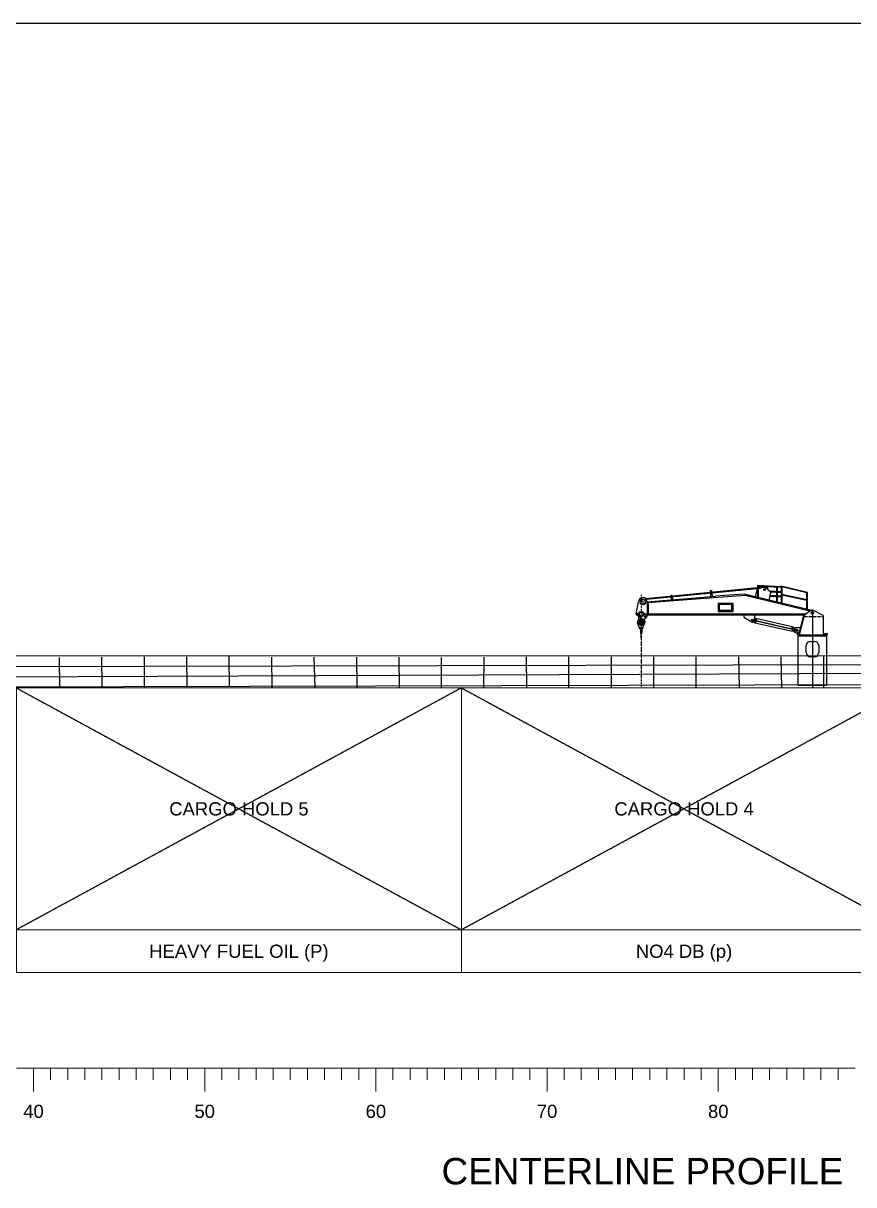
# Model space of a CAD drawing. Header units: millimetres. Extents: x -7277357 to 14022354, y -2768861 to 8298078.
# Drawn here: x -3480831 to 400459, y 2872280 to 8298078 of the extents above; entities that cross this region are included whole.
import ezdxf
from ezdxf.enums import TextEntityAlignment as Align

# ---------------------------------------------------------------- set-up
doc = ezdxf.new("R2010")
doc.units = ezdxf.units.MM
doc.header["$LTSCALE"] = 10
for name, pattern in [('CENTER2', [1.125, 0.75, -0.125, 0.125, -0.125]), ('CENTERX2', [4, 2.5, -0.5, 0.5, -0.5]), ('DASHDOT', [25.4, 12.7, -6.35, 0, -6.35]), ('DASHDOT2', [0.5, 0.25, -0.125, 0, -0.125]), ('DASHED', [0.75, 0.5, -0.25]), ('PHANTOM', [2.5, 1.25, -0.25, 0.25, -0.25, 0.25, -0.25])]:
    doc.linetypes.add(name, pattern=pattern)
for name, color, linetype in [('11', 7, 'Continuous'), ('62', 7, 'Continuous'), ('CRANE', 7, 'Continuous')]:
    doc.layers.add(name, color=color, linetype=linetype)
doc.styles.get("Standard").update_dxf_attribs({"font": 'arial.ttf'})

# ---------------------------------------------------------------- blocks, each defined once
blk = doc.blocks.new('CRANE_PROF')
at = {"layer": '62', "color": 3}
blk.add_line((-602, 2377), (-599, 2379), dxfattribs=at)
for points in [[(-816, 2634), (-816, 2659), (-996, 2659)], [(-996, 2654), (-821, 2654), (-821, 2634)], [(-599, 2383), (-674, 2491), (-679, 2488)]]:
    blk.add_lwpolyline(points, dxfattribs=at)
at = {"layer": 'CRANE', "color": 3}
for p, q in [((-2400, 4567), (-7781, 4038)), ((-7760, 4015), (-2427, 4540)), ((-4760, 4427), (-4710, 4431)), ((-4737, 4141), (-4760, 4427)), ((-4710, 4431), (-4687, 4144)), ((-2574, 4484), (-2668, 4126)), ((-2323, 4557), (-2574, 4484)), ((-1465, 4593), (-2561, 4652)), ((-2561, 4652), (-2561, 4100)), ((-1464, 4561), (-2529, 4618)), ((-2529, 4618), (-2529, 4092)), ((-1941, 4332), (-2130, 4510)), ((-1464, 4360), (-2002, 4390)), ((-1966, 4356), (-1464, 4329)), ((-1665, 3885), (-1665, 4572)), ((-1645, 4571), (-1645, 3880)), ((-226, 4336), (-1464, 4630)), ((-1464, 4630), (-1464, 3837)), ((-258, 4311), (-1432, 4589)), ((-1432, 4589), (-1432, 3829)), ((-8231, 3334), (-8119, 3893)), ((-3138, 4187), (-7719, 3843)), ((-7719, 3893), (-4527, 4154)), ((-7719, 3893), (-7719, 3274)), ((-7669, 3846), (-7669, 3322)), ((-6554, 4187), (-6604, 4183)), ((-6586, 3961), (-6604, 4183)), ((-6554, 4187), (-6536, 3964)), ((-117, 3457), (-3138, 4187)), ((-2025, 3971), (-1941, 4332)), ((-1982, 4156), (-1464, 4128)), ((-1464, 4160), (-1975, 4188)), ((-258, 3983), (-1432, 4242)), ((-258, 3951), (-1432, 4209)), ((-258, 3547), (-258, 4311)), ((-226, 3539), (-226, 4336)), ((-7919, 3075), (-8211, 3284)), ((-303, 3322), (-7919, 3322)), ((-7919, 3322), (-7919, 3275)), ((-372, 3272), (-7919, 3275)), ((-2687, 3080), (-2687, 3272)), ((-412, 3272), (-644, 2361)), ((-390, 3259), (-618, 2361)), ((-117, 3457), (-390, 3259)), ((508, 3261), (91, 3473)), ((-8099, 3040), (-8166, 3009)), ((-8166, 3009), (-8166, 2909)), ((-8049, 2609), (-8166, 2909)), ((-8127, 3224), (-8127, 3027)), ((-8116, 3032), (-8116, 3216)), ((-7899, 3065), (-8099, 3065)), ((-8099, 3065), (-8099, 3040)), ((-8099, 3040), (-7899, 3040)), ((-7949, 2609), (-7831, 2909)), ((-7899, 3040), (-7899, 3065)), ((-7831, 3009), (-7899, 3040)), ((-7874, 3080), (-7882, 3032)), ((-7873, 3028), (-7863, 3082)), ((-7831, 3009), (-7831, 2909)), ((-2674, 2949), (-2733, 2963)), ((-2646, 3069), (-2686, 3079)), ((-2686, 2900), (-2674, 2949)), ((-931, 2511), (-2686, 2900)), ((-2617, 3113), (-2669, 2896)), ((-2634, 3118), (-2646, 3069)), ((-882, 2717), (-2634, 3117)), ((-906, 2723), (-956, 2516)), ((-894, 2669), (-882, 2717)), ((-400, 3195), (-425, 3195)), ((-7949, 2609), (-8049, 2609)), ((-8024, 2609), (-8024, 2497)), ((-7974, 2609), (-7974, 2497)), ((-920, 2559), (-931, 2511)), ((-866, 2547), (-920, 2559)), ((-832, 2654), (-894, 2669)), ((-746, 2689), (-560, 2689)), ((-746, 2445), (-623, 2445)), ((-696, 2361), (-696, 2445)), ((-696, 2361), (699, 2361)), ((-665, 0), (-665, 2359)), ((-665, 2300), (668, 2300)), ((668, 2361), (668, 0)), ((-292, 1527), (-292, 1848)), ((-92, 2048), (95, 2048)), ((295, 1848), (295, 1527)), ((95, 1327), (-92, 1327)), ((-665, 0), (668, 0)), ((-600, 0), (520, 0))]:
    blk.add_line(p, q, dxfattribs=at)
at = {"layer": 'CRANE', "color": 3, "linetype": 'DASHDOT2'}
blk.add_line((-7999, 4220), (-7999, -55), dxfattribs=at)
at = {"layer": 'CRANE', "color": 3, "linetype": 'PHANTOM'}
for p, q in [((-83, 3387), (87, 3387)), ((0, 3294), (0, 3544)), ((-7859, 2909), (-8134, 2909)), ((-7999, 2226), (-7999, 3167))]:
    blk.add_line(p, q, dxfattribs=at)
at = {"layer": 'CRANE', "color": 3, "linetype": 'CENTER2'}
blk.add_line((0, 3387), (0, -144), dxfattribs=at)
at = {"layer": 'CRANE', "color": 3, "linetype": 'CENTERX2'}
blk.add_line((-646, 2544), (-2875, 3057), dxfattribs=at)
at = {"layer": 'CRANE', "color": 3, "linetype": 'DASHED'}
blk.add_line((508, 3195), (-400, 3195), dxfattribs=at)
at = {"layer": 'CRANE', "color": 3, "linetype": 'DASHDOT'}
blk.add_line((-7999, 2226), (-7999, 332), dxfattribs=at)
at = {"layer": 'CRANE', "color": 3}
for points in [[(-32, 3493), (-3194, 4252), (-4527, 4154)], [(-3708, 3450), (-3708, 3822), (-4408, 3822), (-4408, 3450), (-3708, 3450)], [(-4358, 3500), (-3758, 3500), (-3758, 3772), (-4358, 3772), (-4358, 3500)], [(-3205, 3272), (-3205, 3175), (-2863, 2969)], [(508, 3261), (508, 2415), (699, 2415), (699, 2361)], [(-8024, 2497), (-8023, 2518), (-8021, 2538), (-8019, 2556), (-8015, 2572), (-8011, 2584), (-8006, 2592), (-8001, 2597), (-7996, 2597), (-7991, 2592), (-7986, 2584), (-7982, 2572), (-7978, 2556), (-7976, 2538), (-7974, 2518), (-7974, 2497), (-7974, 2476), (-7976, 2457), (-7978, 2439), (-7982, 2423), (-7986, 2411), (-7991, 2402), (-7996, 2398), (-8001, 2398), (-8006, 2402), (-8011, 2411), (-8015, 2423), (-8019, 2439), (-8021, 2457), (-8023, 2476), (-8024, 2497)]]:
    blk.add_lwpolyline(points, dxfattribs=at)
for centre, radius in [((-2240, 4464), 44.6), ((-7919, 3893), 21.2), ((-8180, 3326), 27.8), ((0, 3387), 54.9), ((-7999, 2909), 42.8), ((-7822, 3194), 26.2), ((-2777, 3034), 50), ((-7999, 2671), 27.1), ((-746, 2567), 52.6)]:
    blk.add_circle(centre, radius, dxfattribs=at)
at = {"layer": 'CRANE', "color": 3, "linetype": 'DASHED'}
for centre, radius in [((-7919, 3893), 135), ((-7919, 3893), 102), ((-7999, 3328), 121), ((-7999, 3328), 84.3), ((-7999, 2909), 117), ((-7999, 2909), 96.4)]:
    blk.add_circle(centre, radius, dxfattribs=at)
at = {"layer": 'CRANE', "color": 3}
for centre, radius, start, end in [((-2259, 4400), 219, 7.1804, 145.815), ((-2267, 4365), 200, 46.6388, 106.1425), ((-7919, 3893), 200, 360, 180), ((-8182, 3325), 50, 168.6142, 234.4107), ((-7919, 3275), 200, 269.9998, 0.0002), ((0, 3295), 200, 62.9868, 125.9833), ((-2793, 3054), 110, 230.7998, 13.963), ((-746, 2567), 122, 90.0003, 269.9997), ((-92, 1848), 200, 90, 180), ((95, 1848), 200, 360, 90), ((-92, 1527), 200, 180, 270), ((95, 1527), 200, 270, 360)]:
    blk.add_arc(centre, radius, start, end, dxfattribs=at)
at = {"layer": 'Defpoints', "color": 3, "linetype": 'ByBlock'}
blk.add_point((1, 1331), dxfattribs=at)

msp = doc.modelspace()

# ---------------------------------------------------------------- linework, layer by layer
at = {"color": 6}
msp.add_line((-7277357.40145, 8298078.42645), (14022353.72141, 8298078.42645), dxfattribs=at)
at = {"color": 7}
for p, q in [((6154913.19233, 5345861.71962), (-5743205.65708, 5340169.43802)), ((-3313006.09832, 5335239.21076), (-3312073.70685, 5193239.93405)), ((-3114610.37515, 5336541.91091), (-3113677.98368, 5194542.6342)), ((-2916214.65198, 5337844.61106), (-2915282.26051, 5195845.33435)), ((-2717818.92881, 5339147.31122), (-2716886.53734, 5197148.03451)), ((-2519423.20563, 5340450.01137), (-2518490.81417, 5198450.73466)), ((-2320979.8215, 5336352.21221), (-2319716.81447, 5193239.93405)), ((-2122460.25098, 5336574.94076), (-2118666.83133, 5193239.93405)), ((-1924116.74298, 5336797.47177), (-1921851.66621, 5193239.93405)), ((-1725700.70936, 5337020.08415), (-1723377.73086, 5193239.93405)), ((-1527967.97839, 5335239.21076), (-1527035.58692, 5193239.93405)), ((-1329097.75832, 5337465.05186), (-1329750.59671, 5193239.93405)), ((-1130551.63055, 5337687.8102), (-1129317.45876, 5193239.93405)), ((-932265.4663, 5337910.27688), (-932355.27355, 5193239.93405)), ((-733778.72305, 5338132.9686), (-732922.51148, 5193239.93405)), ((-535468.28856, 5338355.4625), (-535490.50117, 5193239.93405)), ((-337109.10274, 5338578.01111), (-337457.62611, 5193239.93405)), ((-138369.85258, 5338800.98612), (-135803.58213, 5193239.93405)), ((60051.8075, 5339023.60482), (62676.74539, 5193239.93405)), ((258195.11744, 5339245.91122), (258782.37874, 5193239.93405)), ((6134267.21135, 5313537.66067), (-5752238.37392, 5287435.56097)), ((6114980.06692, 5283341.04303), (-5751051.52045, 5234879.81002)), ((6076167.76176, 5222575.16122), (-5089962.17552, 5193239.93405))]:
    msp.add_line(p, q, dxfattribs=at)
at = {"color": 0, "linetype": 'DASHED', "transparency": 33554521}
for p, q in [((-3512836.76505, 5193239.93405), (-1432836.76505, 4063239.93405)), ((-1432836.76505, 5193239.93405), (-3512836.76505, 4063239.93405)), ((-1432836.76505, 5193239.93405), (647163.23495, 4063239.93405)), ((647163.23495, 5193239.93405), (-1432836.76505, 4063239.93405))]:
    msp.add_line(p, q, dxfattribs=at)
at = {"layer": '11', "color": 7, "linetype": 'Continuous', "lineweight": 20, "flags": 128}
for points in [[(-6352836.76505, 5193239.93405), (8338163.23495, 5193239.93405)], [(-3512836.76505, 4063239.93405), (-3512836.76505, 5193239.93405), (-1432836.76505, 5193239.93405), (-1432836.76505, 4063239.93405), (-3512836.76505, 4063239.93405)], [(-1432836.76505, 4063239.93405), (-1432836.76505, 5193239.93405), (647163.23495, 5193239.93405), (647163.23495, 4063239.93405), (-1432836.76505, 4063239.93405)], [(-3512836.76505, 3863239.93405), (-3512836.76505, 4063239.93405), (-1432836.76505, 4063239.93405), (-1432836.76505, 3863239.93405), (-3512836.76505, 3863239.93405)], [(-1432836.76505, 3863239.93405), (-1432836.76505, 4063239.93405), (647163.23495, 4063239.93405), (647163.23495, 3863239.93405), (-1145336.76505, 3863239.93405), (-1432836.76505, 3863239.93405)], [(2889663.23495, 3863239.93405), (-1145336.76505, 3863239.93405), (-5379104.16505, 3863239.93405)]]:
    msp.add_lwpolyline(points, dxfattribs=at)
at = {"layer": '11', "color": 3, "linetype": 'Continuous', "lineweight": 20, "flags": 128}
msp.add_lwpolyline([(-3512836.76505, 3417597.65961), (-3432836.76505, 3417597.65961), (-3432836.76505, 3307897.65961), (-3432836.76505, 3417597.65961), (-3352836.76505, 3417597.65961), (-3352836.76505, 3362697.65961), (-3352836.76505, 3417597.65961), (-3272836.76505, 3417597.65961), (-3272836.76505, 3362697.65961), (-3272836.76505, 3417597.65961), (-3192836.76505, 3417597.65961), (-3192836.76505, 3362697.65961), (-3192836.76505, 3417597.65961), (-3112836.76505, 3417597.65961), (-3112836.76505, 3362697.65961), (-3112836.76505, 3417597.65961), (-3032836.76505, 3417597.65961), (-3032836.76505, 3362697.65961), (-3032836.76505, 3417597.65961), (-2952836.76505, 3417597.65961), (-2952836.76505, 3362697.65961), (-2952836.76505, 3417597.65961), (-2872836.76505, 3417597.65961), (-2872836.76505, 3362697.65961), (-2872836.76505, 3417597.65961), (-2792836.76505, 3417597.65961), (-2792836.76505, 3362697.65961), (-2792836.76505, 3417597.65961), (-2712836.76505, 3417597.65961), (-2712836.76505, 3362697.65961), (-2712836.76505, 3417597.65961), (-2632836.76505, 3417597.65961), (-2632836.76505, 3307897.65961), (-2632836.76505, 3417597.65961), (-2552836.76505, 3417597.65961), (-2552836.76505, 3362697.65961), (-2552836.76505, 3417597.65961), (-2472836.76505, 3417597.65961), (-2472836.76505, 3362697.65961), (-2472836.76505, 3417597.65961), (-2392836.76505, 3417597.65961), (-2392836.76505, 3362697.65961), (-2392836.76505, 3417597.65961), (-2312836.76505, 3417597.65961), (-2312836.76505, 3362697.65961), (-2312836.76505, 3417597.65961), (-2232836.76505, 3417597.65961), (-2232836.76505, 3362697.65961), (-2232836.76505, 3417597.65961), (-2152836.76505, 3417597.65961), (-2152836.76505, 3362697.65961), (-2152836.76505, 3417597.65961), (-2072836.76505, 3417597.65961), (-2072836.76505, 3362697.65961), (-2072836.76505, 3417597.65961), (-1992836.76505, 3417597.65961), (-1992836.76505, 3362697.65961), (-1992836.76505, 3417597.65961), (-1912836.76505, 3417597.65961), (-1912836.76505, 3362697.65961), (-1912836.76505, 3417597.65961), (-1832836.76505, 3417597.65961), (-1832836.76505, 3307897.65961), (-1832836.76505, 3417597.65961), (-1752836.76505, 3417597.65961), (-1752836.76505, 3362697.65961), (-1752836.76505, 3417597.65961), (-1672836.76505, 3417597.65961), (-1672836.76505, 3362697.65961), (-1672836.76505, 3417597.65961), (-1592836.76505, 3417597.65961), (-1592836.76505, 3362697.65961), (-1592836.76505, 3417597.65961), (-1512836.76505, 3417597.65961), (-1512836.76505, 3362697.65961), (-1512836.76505, 3417597.65961), (-1432836.76505, 3417597.65961), (-1432836.76505, 3362697.65961), (-1432836.76505, 3417597.65961), (-1352836.76505, 3417597.65961), (-1352836.76505, 3362697.65961), (-1352836.76505, 3417597.65961), (-1272836.76505, 3417597.65961), (-1272836.76505, 3362697.65961), (-1272836.76505, 3417597.65961), (-1192836.76505, 3417597.65961), (-1192836.76505, 3362697.65961), (-1192836.76505, 3417597.65961), (-1112836.76505, 3417597.65961), (-1112836.76505, 3362697.65961), (-1112836.76505, 3417597.65961), (-1032836.76505, 3417597.65961), (-1032836.76505, 3307897.65961), (-1032836.76505, 3417597.65961), (-952836.76505, 3417597.65961), (-952836.76505, 3362697.65961), (-952836.76505, 3417597.65961), (-872836.76505, 3417597.65961), (-872836.76505, 3362697.65961), (-872836.76505, 3417597.65961), (-792836.76505, 3417597.65961), (-792836.76505, 3362697.65961), (-792836.76505, 3417597.65961), (-712836.76505, 3417597.65961), (-712836.76505, 3362697.65961), (-712836.76505, 3417597.65961), (-632836.76505, 3417597.65961), (-632836.76505, 3362697.65961), (-632836.76505, 3417597.65961), (-552836.76505, 3417597.65961), (-552836.76505, 3362697.65961), (-552836.76505, 3417597.65961), (-472836.76505, 3417597.65961), (-472836.76505, 3362697.65961), (-472836.76505, 3417597.65961), (-392836.76505, 3417597.65961), (-392836.76505, 3362697.65961), (-392836.76505, 3417597.65961), (-312836.76505, 3417597.65961), (-312836.76505, 3362697.65961), (-312836.76505, 3417597.65961), (-232836.76505, 3417597.65961), (-232836.76505, 3307897.65961), (-232836.76505, 3417597.65961), (-152836.76505, 3417597.65961), (-152836.76505, 3362697.65961), (-152836.76505, 3417597.65961), (-72836.76505, 3417597.65961), (-72836.76505, 3362697.65961), (-72836.76505, 3417597.65961), (7163.23495, 3417597.65961), (7163.23495, 3362697.65961), (7163.23495, 3417597.65961), (87163.23495, 3417597.65961), (87163.23495, 3362697.65961), (87163.23495, 3417597.65961), (167163.23495, 3417597.65961), (167163.23495, 3362697.65961), (167163.23495, 3417597.65961), (247163.23495, 3417597.65961), (247163.23495, 3362697.65961), (247163.23495, 3417597.65961), (327163.23495, 3417597.65961), (327163.23495, 3362697.65961), (327163.23495, 3417597.65961), (407163.23495, 3417597.65961)], dxfattribs=at)

# ---------------------------------------------------------------- block references
at = {"color": 1, "xscale": 100, "yscale": 100, "zscale": 100}
msp.add_blockref('CRANE_PROF', (206884.32729, 5205815.42608), dxfattribs=at)

# ---------------------------------------------------------------- texts
at = {"layer": '11', "color": 7}
for s, p in [('CARGO HOLD 5', (-2472836.76505, 4597339.93405)), ('CARGO HOLD 4', (-392836.76505, 4597339.93405)), ('HEAVY FUEL OIL (P)', (-2472836.76505, 3932339.93405)), ('NO4 DB (p)', (-392836.76505, 3932339.93405))]:
    msp.add_text(s, height=61711.9, dxfattribs=at).set_placement(p, align=Align.CENTER)
for s, p in [('40', (-3432836.76505, 3246197.65961)), ('50', (-2632836.76505, 3246197.65961)), ('60', (-1832836.76505, 3246197.65961)), ('70', (-1032836.76505, 3246197.65961)), ('80', (-232836.76505, 3246197.65961))]:
    msp.add_text(s, height=61711.9, dxfattribs=at).set_placement(p, align=Align.TOP_CENTER)
at = {"layer": '11', "color": 30}
msp.add_text('CENTERLINE PROFILE', height=123424, dxfattribs=at).set_placement((-1525970.97597, 2874032.24486))

doc.saveas('drawing.dxf')
